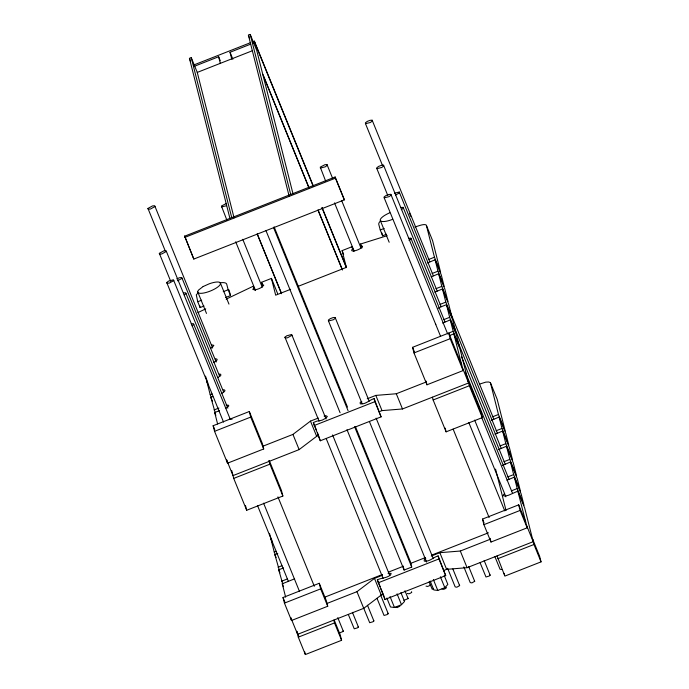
<?xml version="1.0" encoding="UTF-8"?>
<svg xmlns="http://www.w3.org/2000/svg" width="689" height="689" viewBox="0 0 689 689"><rect width="100%" height="100%" fill="white"/><g stroke="black" fill="none" stroke-linecap="round" stroke-linejoin="round"><path stroke-width="1.03" d="M504.227 493.867L502.892 495.563L504.787 496.08L508.404 495.305L517.852 491.136L524.63 507.784L533.208 541.683L467.09 567.684L446.618 569.338L443.699 570.492M386.865 598.086L390.491 606.992L394.47 607.474L401.489 604.718L404.529 601.471L400.903 592.566M430.186 581.051L433.812 589.956L437.791 590.439L444.818 587.674L447.85 584.436L444.233 575.522M198.458 292.592L196.279 294.806L197.752 301.739L200.12 307.552L204.047 306.011M337.774 617.645L343.355 631.357L339.177 633.105M352.423 612.349L358.409 627.042L357.376 627.894L354.232 628.79L348.376 614.605M367.495 605.286L373.869 620.961L372.844 621.814L369.7 622.71L363.844 608.525M380.647 595.098L388.217 613.701L387.192 614.554L384.049 615.458L376.995 598.336M404.943 590.757L408.129 598.595L403.961 600.352M400.033 605.993L397.269 607.569L395.581 607.267M452.854 568.976L459.632 585.624L456.876 587.209L455.179 586.907L447.609 568.296M468.709 566.625L474.687 581.309L471.931 582.894L470.234 582.584L463.861 566.918M484.169 560.545L490.146 575.229L489.121 576.082L485.978 576.986L480.121 562.801M165.412 251.304L147.963 208.44L152.467 205.933L154.672 205.701L155.016 206.502L212.625 348.04M155.016 206.502L150.512 209.017L148.307 209.249L147.963 208.44M170.691 281.258L159.331 253.345L163.836 250.839L166.04 250.607L166.385 251.407L223.589 391.946M166.385 251.407L161.889 253.914L159.676 254.155L159.331 253.345M223.537 422.056L166.738 282.516L168.46 281.146L173.447 279.777L230.186 419.119M173.792 280.578L169.296 283.084L167.082 283.317L166.738 282.516M176.763 278.864L179.545 277.727L181.75 277.495L182.094 278.296L177.598 280.802M184.273 294.918L185.996 293.548L185.651 292.747L183.438 292.98M192.05 325.819L193.773 324.45L193.428 323.641L191.215 323.882M324.088 416.018L325.983 415.751L327.353 416.5L325.897 418.12L322.4 420.04L318.99 420.97L284.953 337.222L286.676 335.844L291.662 334.475L326.078 418.998M292.007 335.285L287.502 337.791L285.298 338.023L284.953 337.222M262.888 446.222L292.937 434.406L310.463 421.108L318.266 418.059M226.819 460.407L233.011 475.608L299.129 449.607L316.656 436.309L318.568 435.569M326.896 603.495L356.954 591.679L374.48 578.381L382.24 575.341M291.507 620.496L284.436 603.116L283.015 597.527L319.248 583.282L326.319 600.662L327.731 606.251L291.507 620.496L290.801 617.697L297.614 634.336L363.732 608.335L381.258 595.038L383.187 594.288M401.299 209.663L403.22 208.276L403.125 207.372L401.084 207.475M409.059 240.521L410.98 239.135L410.885 238.23L408.844 238.334M361.777 401.42L360.132 402.54L360.313 403.875C365.67 404.65 369.313 399.887 374.136 398.63L381.086 416.862L320.29 440.771L313.331 422.538L317.267 420.996L318.99 420.97M425.793 558.701L424.14 559.821L424.329 561.147C429.686 561.931 433.329 557.16 438.152 555.902L445.697 575.591L384.893 599.499L377.348 579.819C381.646 577.666 386.848 578.278 390.62 574.876L391.111 573.369L388.062 573.308M217.776 377.598L220.756 375.617L220.73 374.291L219.3 374.084M294.599 578.838L282.257 583.781L285.634 597.139M213.512 362.543L216.019 361.105A5.719 1.671 -22.1 0 0 215.459 358.891M226.018 408.189L228.757 406.036L228.559 405.235L226.164 405.046M502.333 465.523L510.471 461.966L517.25 478.622L520.445 491.248L513.667 474.592L510.471 461.966M427.585 262.94L435.095 259.77L441.287 274.98L444.172 286.391L437.98 271.19L435.095 259.77M431.125 276.918L438.635 273.748L444.818 288.958L448.014 301.584L441.83 286.374L438.635 273.748M434.837 292.17L442.476 288.941L448.668 304.142L452.001 317.336L445.809 302.127L442.476 288.941M491.472 420.281L499.112 417.052L505.89 433.7L508.775 445.12L501.997 428.463L499.112 417.052M495.003 434.259L502.643 431.03L509.421 447.678L512.616 460.312L505.838 443.656L502.643 431.03M442.665 323.089L450.305 319.877L456.497 335.087L459.382 346.498L453.19 331.297L450.305 319.877M498.336 449.676L506.493 446.214L513.271 462.87L516.604 476.056L509.826 459.399L506.493 446.214M506.94 480.224L514.321 477.158L521.099 493.806L523.984 505.226L517.206 488.57L514.321 477.158M197.976 312.556L205.744 308.853M226.147 299.138L253.345 286.176L254.887 289.974M367.237 398.793L375.824 395.4L396.296 393.755L426.353 381.939M379.096 411.764L382.016 410.61L402.488 408.965L468.606 382.963L462.422 367.754M431.254 556.075L439.84 552.681L460.312 551.028L490.37 539.211M229.902 218.318L189.432 58.358L191.249 57.643L197.261 72.414L234.062 217.836M289.147 196.167L248.402 35.165L250.228 34.45L256.713 50.383L262.604 73.68L309.223 188.209M193.575 65.067L250.391 42.727M252.381 41.943L254.379 41.159L313.151 185.565M193.928 66.463L218.628 56.748L220.256 60.735M231.762 59.116L230.031 52.269L250.779 44.105M252.76 43.329L254.732 42.554L254.379 41.159M197.261 72.414L252.45 50.71M184.678 236.172L335.155 176.995L344 198.725L344.293 199.888L193.807 259.064L184.678 236.172L193.807 259.064M184.971 237.343L335.448 178.167L335.155 176.995M197.752 301.739L201.679 300.197M223.245 291.697L228.154 289.768L226.715 284.187A16.347 4.763 -22.1 0 0 219.757 282.852M386.538 234.234L382.619 235.784L380.25 229.971L384.169 228.421M253.345 286.176L253.759 287.838L252.837 289.449L254.887 289.819A5.719 1.671 -22.1 0 0 262.113 286.977L263.766 285.16L262.121 284.548L261.553 282.292L271.432 278.408L277.624 293.617M297.579 286.572L346.36 267.392L342.114 250.615L351.993 246.731L353.931 251.485M225.613 297.519L230.522 295.59L229.075 290.009M290.612 289.311L275.678 295.185L271.432 278.408M428.618 259.503L434.449 257.212L426.396 225.381A8.173 2.386 -22.1 0 0 420.006 225.398L414.881 227.008M432.158 273.481L437.98 271.19M435.999 288.665L441.83 286.374M211.377 397.631L210.214 394.78L212.152 394.013M439.987 304.417L445.809 302.127M215.218 412.814L210.86 397.338L212.806 396.58M446.463 304.684L449.659 317.319L455.842 332.52L452.647 319.894L446.463 304.684L440.633 306.984A5.719 1.671 -22.1 0 1 438.325 308.25M214.055 409.964L218.913 408.06M443.828 319.61L449.659 317.319M217.595 423.942L214.701 412.53L219.558 410.618M213.142 425.724L249.315 411.505L262.285 443.371L263.698 448.961L227.525 463.189L214.555 431.323L213.142 425.724L214.761 429.712M449.951 335.388L453.844 333.855L463.137 370.561L426.956 384.789L413.986 352.923L412.565 347.325L453.19 331.297M214.555 431.323L250.727 417.095L249.315 411.505M413.986 352.923L450.167 338.695L448.754 333.097L461.725 364.963M314.098 425.569L374.902 401.661L374.136 398.63M269.287 460.579L281.448 490.447L282.86 496.037L246.688 510.265L233.717 478.407L269.899 464.179L268.951 460.45M467.909 380.156L480.879 412.022L482.291 417.612L446.11 431.839L433.14 399.982L469.321 385.754L460.028 349.065L453.844 333.855M492.635 416.776L498.457 414.485L490.404 382.653L488.734 381.99L485.84 382.119L479.708 384.04M496.166 430.754L501.997 428.463M500.016 445.947L505.838 443.656M275.419 554.989L274.231 552.053L276.168 551.286M503.995 461.69L509.826 459.399M279.269 570.182L274.877 554.619L277.788 553.474M278.072 567.245L281.956 565.712M507.845 476.883L513.667 474.592M282.8 584.16L278.718 569.803L283.575 567.9M281.603 581.223L287.434 578.932M511.376 490.861L517.206 488.57M517.852 491.136L527.18 527.817L490.99 542.045L483.919 524.665L482.507 519.075L518.688 504.848L525.759 522.228M284.436 603.116L320.661 588.871L319.248 583.282M483.919 524.665L520.1 510.437L518.688 504.848M324.579 597.242L382.507 574.454M388.501 572.103L403.487 566.203M410.48 563.456L425.457 557.565M431.452 555.205L488.389 532.821M346.972 429.635L404.124 570.053L411.729 567.064L410.308 561.475L355.584 427.025M378.115 582.842L438.919 558.934L438.152 555.902M334.286 620.229L340.177 634.715L341.589 640.305L305.365 654.55L298.294 637.17L334.518 622.925L333.812 620.126M497.777 558.719L533.966 544.491L532.545 538.901L539.625 556.281L541.037 561.871L504.856 576.099L497.07 555.928M226.13 203.582L221.419 206.028L226.776 219.877M226.345 205.77L221.505 206.933M394.409 193.221L399.25 192.059L433.329 275.781M395.555 195.056L399.336 192.963L399.25 192.059M351.993 246.731L352.561 248.979A5.719 1.671 -22.1 0 0 353.69 250.968A5.719 1.671 -22.1 0 0 360.915 248.126L362.56 246.309L360.924 245.697L360.502 244.035L387.175 235.681M501.738 569.553L500.05 569.252L494.866 556.523M433.622 589.069L432.201 589.241L429.144 581.912M429.772 261.742L372.163 120.213L370.122 120.317L367.323 121.376L365.411 122.763L365.497 123.667L382.533 165.532M365.497 123.667L370.337 122.504L372.249 121.118L372.163 120.213M332.684 178.52L327.008 164.576L324.967 164.688L320.247 167.134L325.604 180.983M320.342 168.038L325.182 166.867L327.094 165.481L327.008 164.576M441.149 306.734L383.54 165.196L381.499 165.308L378.7 166.368L376.78 167.754L376.874 168.659L387.821 195.564M376.874 168.659L381.715 167.487L383.627 166.101L383.54 165.196M447.661 333.907L390.87 194.358L388.829 194.47L386.029 195.53L384.109 196.916L384.195 197.821L440.59 336.361M384.195 197.821L389.035 196.658L390.956 195.271L390.87 194.358M369.209 401.196L335.138 317.483L333.097 317.595L330.298 318.654L328.377 320.041L328.464 320.945L362.13 403.659M328.464 320.945L333.304 319.782L335.224 318.387L335.138 317.483M229.635 419.093L232.09 419.213M211.919 344.913L213.84 345.37L212.479 347.127A5.719 1.671 -22.1 0 1 210.395 348.427M489.87 574.755L490.146 575.229M474.411 580.836L474.687 581.309M459.356 585.15L459.632 585.624M446.127 587.286L446.403 587.76L445.37 588.613L443.647 589.345L441.95 589.035M430.186 584.384L430.461 584.858L429.436 585.71L427.705 586.442L426.017 586.132M411.471 591.748L411.746 592.221L410.722 593.074L408.99 593.797L407.302 593.496M407.854 598.121L408.129 598.595M387.941 613.227L388.217 613.701M373.593 620.479L373.869 620.961M358.134 626.559L358.409 627.042M343.079 630.874L343.355 631.357M426.396 225.381L432.58 240.582L440.633 272.413L434.449 257.212M490.404 382.653L497.182 399.31L505.235 431.142L498.457 414.485M449.65 310.584L493.867 419.231M409.567 213.383L410.747 216.294M453.612 325.621L497.424 433.269M403.125 207.372L437.188 291.051M457.057 339.866L501.256 448.461M461.432 356.566L505.244 464.214M410.885 238.23L444.956 321.944M465.239 371.767L509.05 479.406M526.43 525.027L533.208 541.683M450.167 338.695L463.137 370.561M469.321 385.754L482.291 417.612M520.1 510.437L527.18 527.817M533.966 544.491L541.037 561.871M481.74 417.629L512.573 493.376M474.661 420.092L505.898 496.838M468.778 422.46L504.761 510.885M380.38 220.661L389.173 242.261M453.138 429.126L489.121 517.542M412.565 347.325L414.597 352.312M482.507 519.075L484.074 522.934M335.448 178.167L344.293 199.888M360.502 244.035L362.052 247.833M341.598 200.43L361.062 248.238M334.527 202.893L353.982 250.701M342.114 250.615L343.656 254.413M322.073 207.475L346.395 267.229M254.732 42.554L313.099 185.961M322.021 207.871L346.343 267.625M396.296 393.755L402.488 408.965M460.312 551.028L467.09 567.684M248.402 35.165L249.607 38.119M318.137 210.119L342.459 269.873M309.051 188.14L262.845 74.61L292.997 193.781M317.974 210.05L342.295 269.804M375.824 395.4L382.016 410.61M439.84 552.681L446.618 569.338M374.902 401.661L381.086 416.862M438.919 558.934L445.697 575.591M230.031 52.269L232.873 59.237M376.108 418.137L433.295 558.658M440.383 576.788L444.818 587.674M369.433 421.599L426.629 562.121M433.364 579.552L437.791 590.439M274.11 226.845L347.48 407.104M273.499 227.456L348.083 410.704M354.568 426.646L411.729 567.064M265.902 230.445L340.082 412.702M189.432 58.358L190.646 61.347M257.341 234.027L281.258 292.782M257.169 233.967L281.491 293.721M332.572 434.94L389.759 575.461M397.062 593.832L401.489 604.718M326.328 438.876L383.11 578.39M390.043 596.588L394.47 607.474M261.553 282.292L262.716 285.151M242.769 239.324L262.225 287.132M313.331 422.538L316.432 430.143M317.586 432.993L320.29 440.771M377.348 579.819L380.139 586.675M380.939 588.63L384.126 596.467M310.463 421.108L316.656 436.309M374.48 578.381L381.258 595.038M235.69 241.787L255.559 290.594M292.937 434.406L299.129 449.607M356.954 591.679L363.732 608.335M228.154 289.768L230.522 295.59M220.575 283.498L228.963 304.116M250.727 417.095L263.698 448.961M269.899 464.179L282.86 496.037M320.661 588.871L327.731 606.251M334.518 622.925L341.589 640.305M197.709 291.826L206.493 313.426M277.934 496.872L314.322 586.287M182.094 278.296L216.174 362.026M185.996 293.548L219.645 376.237M193.773 324.45L227.844 408.164M263.577 503.159L299.56 591.584M207.777 382.834L205.494 376.116M270.639 537.282L271.836 540.228M257.608 505.778L288.441 581.533M208.422 385.392L206.872 381.594L210.214 394.78M272.482 542.786L270.889 538.867L274.231 552.053M210.86 397.338L212.41 401.144M274.877 554.619L276.074 557.556M214.701 412.53L215.864 415.381M278.718 569.803L279.915 572.748M282.257 583.781L283.455 586.727M283.015 597.527L284.988 602.35M296.881 631.58L298.845 636.403M381.878 233.003L382.619 235.784M380.25 229.971L378.778 224.399A16.347 4.763 -22.1 0 1 380.595 220.868M495.563 469.088L506.045 510.506M504.15 573.308L504.615 575.169M490.051 538.316L490.99 542.045M445.163 428.11L446.11 431.839M432.434 397.191L433.14 399.982M426.009 381.06L426.956 384.789M403.186 566.324L404.124 570.053M250.228 34.45L290.706 194.41M384.384 597.484L384.893 599.499M218.628 56.748L220.368 63.595M191.249 57.643L231.728 217.603M304.659 651.751L305.365 654.55M296.83 631.253L298.294 637.17M269.502 533.389L270.243 536.309M245.508 505.605L246.688 510.265M231.711 470.475L233.717 478.407M226.586 459.46L227.525 463.189M199.664 305.623L200.12 307.552M392.661 219.326A12.256 3.574 -22.1 0 1 380.319 220.532A12.256 3.574 -22.1 0 1 389.741 212.806M435.801 324.614A5.719 1.671 -22.1 0 1 435.603 323.813M223.288 389.828A5.719 1.671 -22.1 0 1 221.763 393.341M203.152 286.521L198.69 289.948A12.256 3.574 -22.1 0 0 205.959 292.515A12.256 3.574 -22.1 0 0 220.454 284.066A12.256 3.574 -22.1 0 0 209.241 283.799L203.152 286.521"/></g></svg>
